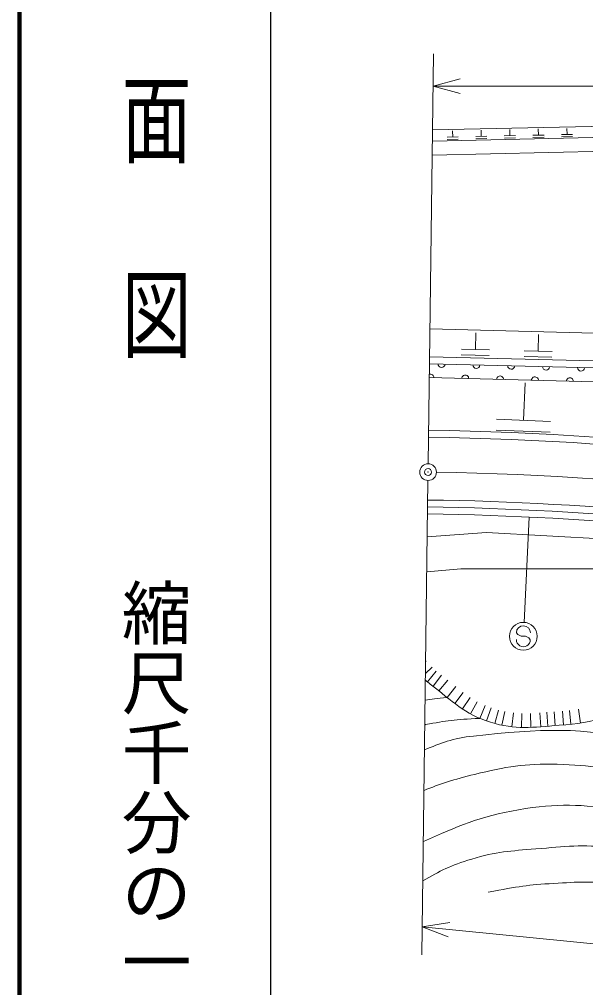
# Model space of a CAD drawing. Units: millimetres on the paper. Extents: x 40 to 680, y 20 to 380.
# Drawn here: x 40 to 80.6, y 261.6 to 331.1 of the extents above; entities that cross this region are included whole.
import ezdxf
from ezdxf.enums import TextEntityAlignment as Align

# ---------------------------------------------------------------- set-up
doc = ezdxf.new("R2010")
doc.units = ezdxf.units.MM
doc.header["$PDMODE"] = 32
doc.header["$PDSIZE"] = 0.5
for name, color, linetype, lineweight in [('M-BGD', 7, 'Continuous', 18), ('M-TTL', 2, 'Continuous', 140), ('M-TTL-BAND', 7, 'Continuous', 25)]:
    doc.layers.add(name, color=color, linetype=linetype, lineweight=lineweight)
doc.styles.add('@ＭＳ ゴシック', font='')
doc.styles.get('@ＭＳ ゴシック').set_extended_font_data('@MS Gothic')

msp = doc.modelspace()

# ---------------------------------------------------------------- linework, layer by layer
at = {"layer": 'M-BGD'}
for p, q in [((69.315, 299.194), (69.695, 328.591)), ((71.596, 326.78), (69.664, 326.262)), ((69.664, 326.262), (189.426, 326.262)), ((69.664, 326.262), (71.596, 325.745)), ((111.535, 324.07), (69.624, 323.124)), ((111.553, 323.27), (69.614, 322.323)), ((71.073, 322.616), (71.063, 323.056)), ((73.122, 322.662), (73.112, 323.102)), ((75.171, 322.709), (75.162, 323.149)), ((77.221, 322.755), (77.211, 323.195)), ((79.27, 322.801), (79.26, 323.241)), ((111.576, 322.27), (69.601, 321.323)), ((70.673, 322.607), (71.472, 322.625)), ((70.676, 322.447), (71.476, 322.465)), ((72.722, 322.653), (73.522, 322.671)), ((72.726, 322.493), (73.525, 322.511)), ((74.772, 322.7), (75.571, 322.718)), ((74.775, 322.54), (75.575, 322.558)), ((76.821, 322.746), (77.621, 322.764)), ((76.825, 322.586), (77.624, 322.604)), ((78.871, 322.792), (79.67, 322.81)), ((78.874, 322.632), (79.674, 322.65)), ((69.44, 308.867), (83.696, 308.501)), ((72.701, 307.382), (72.732, 308.583)), ((77.201, 307.267), (77.231, 308.467)), ((69.414, 306.867), (83.547, 306.504)), ((73.691, 306.957), (71.691, 307.008)), ((73.701, 307.357), (71.701, 307.408)), ((78.19, 306.841), (76.19, 306.892)), ((78.201, 307.241), (76.2, 307.292)), ((69.407, 306.367), (83.534, 306.005)), ((83.47, 305.006), (69.394, 305.367)), ((76.155, 302.309), (76.259, 304.991)), ((78.097, 302.233), (74.212, 302.384)), ((78.067, 301.456), (74.182, 301.607)), ((69.299, 297.994), (68.86, 263.985)), ((76.548, 295.372), (76.185, 287.82)), ((69.248, 293.962), (73.493, 294.256)), ((73.493, 294.256), (93.235, 293.16)), ((69.215, 291.432), (71.65, 291.647)), ((71.65, 291.647), (89.583, 291.656)), ((75.741, 286.962), (75.642, 287.08)), ((75.986, 286.823), (75.741, 286.962)), ((76.287, 286.82), (75.986, 286.823)), ((76.532, 286.709), (76.287, 286.82)), ((76.638, 286.572), (76.532, 286.709)), ((69.134, 285.035), (69.176, 285.07)), ((69.123, 284.143), (69.592, 284.61)), ((69.254, 283.561), (69.898, 284.327)), ((69.668, 283.237), (70.281, 284.027)), ((70.088, 282.905), (70.713, 283.686)), ((70.668, 282.437), (71.295, 283.216)), ((71.218, 282.005), (71.822, 282.802)), ((71.771, 281.61), (72.325, 282.442)), ((72.359, 281.253), (72.838, 282.131)), ((73.015, 280.936), (73.405, 281.857)), ((73.507, 280.748), (73.834, 281.692)), ((74.088, 280.568), (74.351, 281.533)), ((74.597, 280.445), (74.8, 281.425)), ((75.314, 280.332), (75.423, 281.326)), ((76, 280.288), (76.023, 281.288)), ((76.683, 280.297), (76.643, 281.296)), ((77.391, 280.339), (77.318, 281.336)), ((77.891, 280.378), (77.813, 281.375)), ((78.423, 280.419), (78.35, 281.416)), ((79.027, 280.462), (78.948, 281.459)), ((79.544, 280.509), (79.44, 281.504)), ((80.248, 280.6), (80.094, 281.588)), ((70.859, 266.309), (68.885, 265.985)), ((68.885, 265.985), (101.835, 262.71)), ((68.885, 265.985), (70.757, 265.279))]:
    msp.add_line(p, q, dxfattribs=at)
for centre, radius in [((69.307, 298.594), 0.6), ((76.137, 286.822), 1)]:
    msp.add_circle(centre, radius, dxfattribs=at)
for centre, radius, start, end in [((70.272, 306.345), 0.25, 178.53018, 358.53018), ((72.771, 306.281), 0.25, 178.53018, 358.53018), ((75.27, 306.217), 0.25, 178.53018, 358.53018), ((69.474, 305.365), 0.25, 358.53018, 107.92552), ((71.974, 305.301), 0.25, 358.53018, 178.53018), ((74.473, 305.237), 0.25, 358.53018, 178.53018), ((77.77, 306.152), 0.25, 178.53018, 358.53018), ((80.269, 306.088), 0.25, 178.53018, 358.53018), ((76.972, 305.173), 0.25, 358.53018, 178.53018), ((79.471, 305.109), 0.25, 358.53018, 178.53018), ((66.593, 88.611), 213, 76.46175, 89.25949), ((66.593, 88.611), 212.5, 76.46175, 89.25949), ((66.593, 88.611), 210, 76.46175, 89.09579), ((66.593, 88.611), 208, 79.30664, 89.25949), ((66.593, 88.611), 207.5, 79.38897, 89.25947), ((66.593, 88.611), 207, 79.31449, 89.25944), ((76.142, 287.076), 0.5, 359.55488, 179.55488), ((76.138, 286.576), 0.5, 179.55488, 359.55488)]:
    msp.add_arc(centre, radius, start, end, dxfattribs=at)
for points, knots in [([(116.14, 277.131), (113.779, 278.98), (113.068, 279.568), (110.923, 280.862), (109.13, 281.944), (107.946, 282.236), (106.179, 283.362), (104.357, 284.523), (103.511, 285.436), (101.671, 286.57), (100.76, 287.132), (100.258, 287.518), (99.229, 287.812), (97.802, 288.219), (96.9, 288.049), (95.43, 287.849), (93.917, 287.643), (93.045, 287.472), (91.65, 286.851), (90.311, 286.255), (89.733, 285.605), (88.541, 284.753), (87.225, 283.813), (86.666, 283.021), (85.25, 282.24), (84.121, 281.617), (83.415, 281.391), (82.174, 281.041), (80.85, 280.668), (80.077, 280.531), (78.704, 280.439), (76.78, 280.309), (75.614, 280.088), (73.773, 280.66), (71.87, 281.252), (71.052, 282.187), (69.466, 283.392), (69.34, 283.488), (69.225, 283.584), (69.117, 283.681)], [0, 0, 0, 0, 1, 1, 1, 2, 2, 2, 3, 3, 3, 4, 4, 4, 5, 5, 5, 6, 6, 6, 7, 7, 7, 8, 8, 8, 9, 9, 9, 10, 10, 10, 11, 11, 11, 12, 12, 12, 13, 13, 13, 13]), ([(69.076, 280.476), (69.094, 280.479), (69.112, 280.483), (69.13, 280.486), (70.629, 280.778), (71.222, 280.843), (73.015, 280.936)], [0, 0, 0, 0, 1, 1, 1, 2, 2, 2, 2]), ([(69.053, 278.681), (70.167, 279.135), (71.114, 279.522), (72.563, 279.67), (77.377, 280.163), (80.249, 280.405), (84.945, 279.238), (88.18, 278.434), (89.877, 277.515), (92.818, 275.947), (95.388, 274.576), (96.907, 273.803), (99.005, 271.782), (101.578, 269.303), (103.425, 268.104), (105.065, 264.929), (105.171, 264.722), (105.229, 264.644), (105.326, 264.394)], [0, 0, 0, 0, 1, 1, 1, 2, 2, 2, 3, 3, 3, 4, 4, 4, 5, 5, 5, 6, 6, 6, 6]), ([(69.016, 275.768), (70.134, 276.216), (71.171, 276.571), (72.64, 276.922), (74.904, 277.464), (76.23, 277.707), (78.558, 277.644), (81.006, 277.578), (82.388, 277.329), (84.759, 276.714), (86.527, 276.256), (87.527, 275.945), (89.151, 275.111), (90.895, 274.215), (91.832, 273.613), (93.388, 272.419), (94.661, 271.442), (95.423, 270.908), (96.439, 269.665), (97.55, 268.305), (97.843, 267.567), (98.627, 265.738)], [0, 0, 0, 0, 1, 1, 1, 2, 2, 2, 3, 3, 3, 4, 4, 4, 5, 5, 5, 6, 6, 6, 7, 7, 7, 7]), ([(68.97, 272.101), (71.416, 273.184), (72.99, 273.906), (75.788, 274.385), (78.607, 274.868), (80.279, 274.775), (83.112, 274.374), (85.428, 274.046), (86.722, 273.548), (88.779, 272.433), (90.068, 271.734), (90.648, 271.108), (91.77, 270.165), (93.421, 268.779), (93.926, 268.157), (95.658, 266.249)], [0, 0, 0, 0, 1, 1, 1, 2, 2, 2, 3, 3, 3, 4, 4, 4, 5, 5, 5, 5]), ([(68.933, 269.276), (70.149, 270.003), (70.926, 270.395), (72.435, 270.85), (74.177, 271.375), (75.222, 271.434), (77.036, 271.576), (79.146, 271.74), (80.355, 271.93), (82.455, 271.661), (84.03, 271.459), (84.891, 271.146), (86.372, 270.576), (87.653, 270.083), (88.372, 269.735), (89.457, 268.895), (90.349, 268.205), (90.677, 267.861), (91.522, 266.877)], [0, 0, 0, 0, 1, 1, 1, 2, 2, 2, 3, 3, 3, 4, 4, 4, 5, 5, 5, 6, 6, 6, 6]), ([(73.621, 268.474), (75.789, 268.875), (76.474, 269.009), (78.325, 269.1), (80.064, 269.186), (81.074, 269.328), (82.782, 268.986), (84.43, 268.656), (85.11, 268.325), (86.81, 267.472)], [0, 0, 0, 0, 1, 1, 1, 2, 2, 2, 3, 3, 3, 3])]:
    msp.add_open_spline(points, degree=3, knots=knots, dxfattribs=at)
msp.add_open_spline([(69.098, 282.235), (69.575, 282.304), (69.908, 282.348), (70.668, 282.437)], degree=3, dxfattribs=at)
msp.add_point((69.307, 298.594), dxfattribs=at)
at = {"layer": 'M-TTL'}
msp.add_line((40, 380), (40, 20), dxfattribs=at)
at = {"layer": 'M-TTL-BAND'}
msp.add_line((58, 370), (58, 20), dxfattribs=at)

# ---------------------------------------------------------------- texts
at = {"layer": 'M-TTL-BAND', "style": '@ＭＳ ゴシック', "width": 1.4}
msp.add_text('平  面  図', height=3.666, rotation=270, dxfattribs=at).set_placement((49.777, 306.475), align=Align.MIDDLE_RIGHT)
at = {"layer": 'M-TTL-BAND', "style": '@ＭＳ ゴシック'}
msp.add_text('縮尺千分の一', height=3.666, rotation=270, dxfattribs=at).set_placement((49.777, 261.03), align=Align.MIDDLE_RIGHT)

doc.saveas('drawing.dxf')
